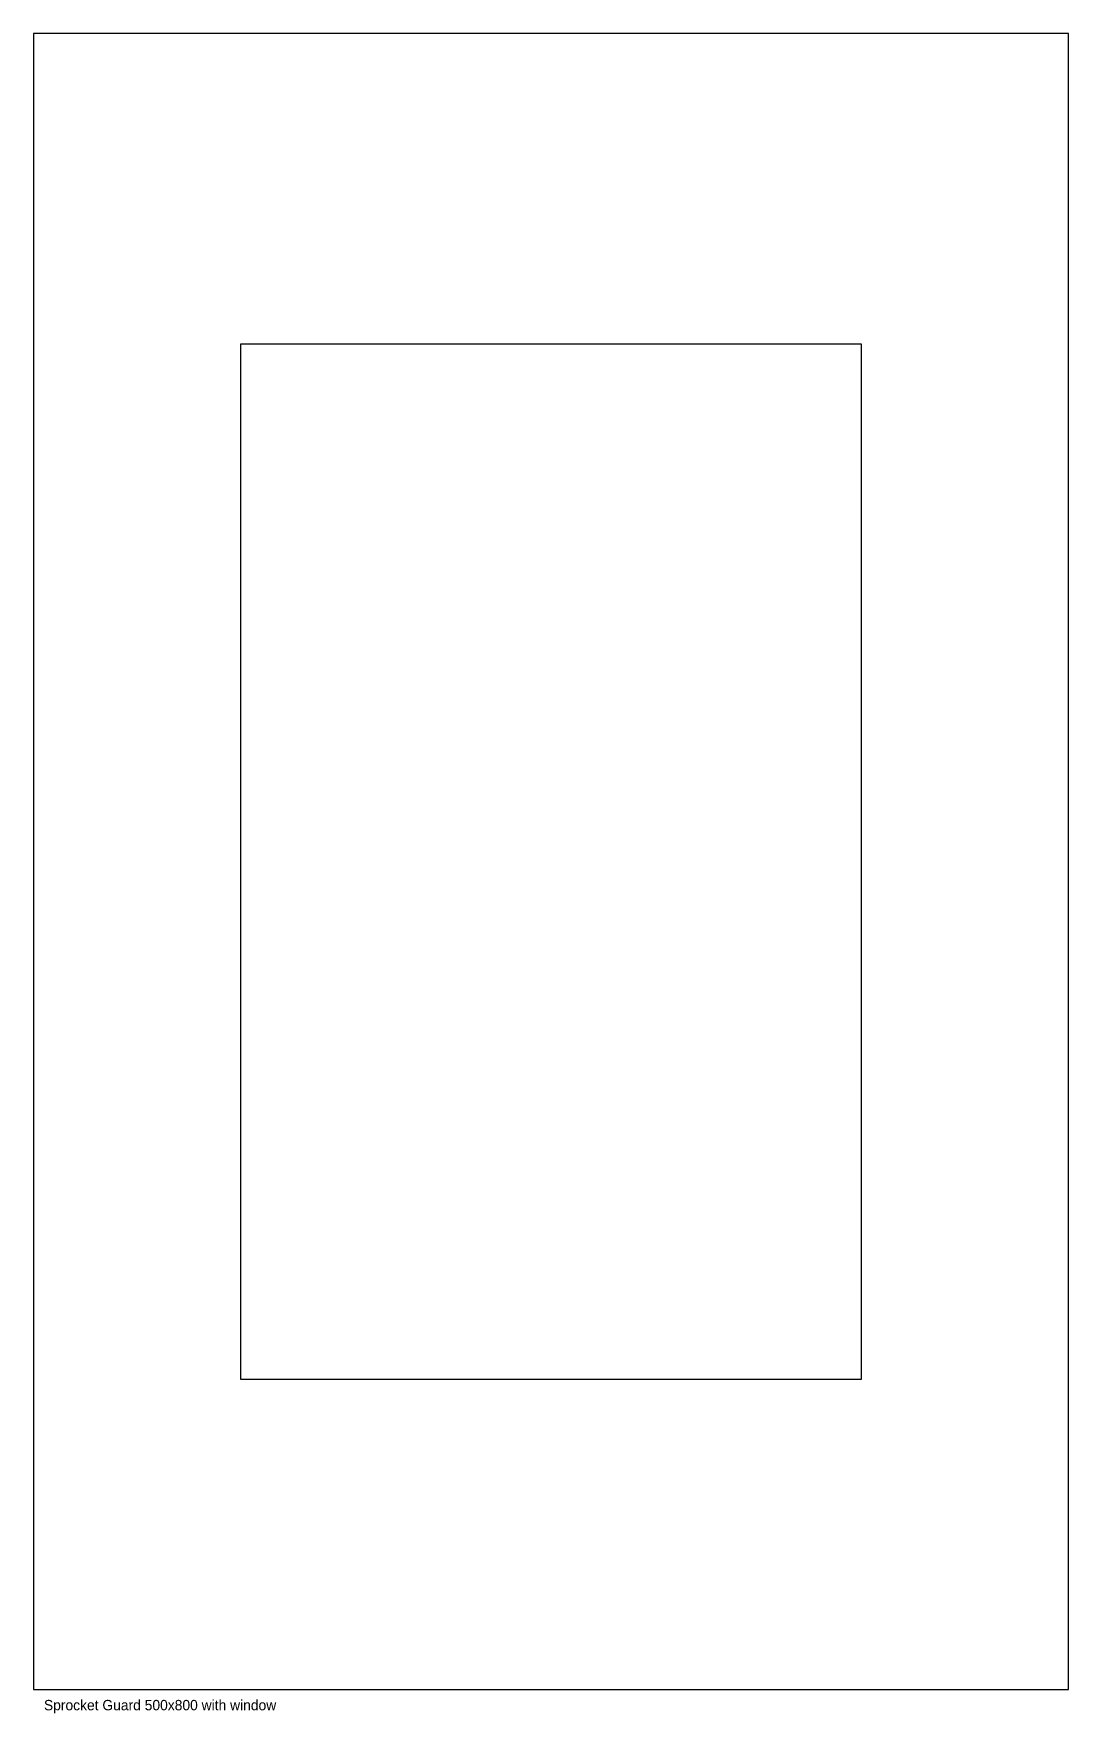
# Model space of a CAD drawing. Extents: x 0 to 500, y -12 to 800.
import ezdxf

# ---------------------------------------------------------------- set-up
doc = ezdxf.new("R2010")
doc.units = 0
for name, color, linetype in [('HOLES', 1, 'CONTINUOUS'), ('NOTES', 2, 'CONTINUOUS'), ('OUTLINE', 7, 'CONTINUOUS')]:
    doc.layers.add(name, color=color, linetype=linetype)

msp = doc.modelspace()

# ---------------------------------------------------------------- linework, layer by layer
at = {"layer": 'HOLES'}
for p, q in [((400, 650), (100, 650)), ((100, 650), (100, 150)), ((400, 150), (400, 650)), ((100, 150), (400, 150))]:
    msp.add_line(p, q, dxfattribs=at)
at = {"layer": 'OUTLINE'}
for p, q in [((500, 800), (0, 800)), ((0, 800), (0, 0)), ((500, 0), (500, 800)), ((0, 0), (500, 0))]:
    msp.add_line(p, q, dxfattribs=at)

# ---------------------------------------------------------------- texts
at = {"layer": 'NOTES'}
msp.add_text('Sprocket Guard 500x800 with window', height=5, dxfattribs=at).set_placement((5, -10))

doc.saveas('drawing.dxf')
